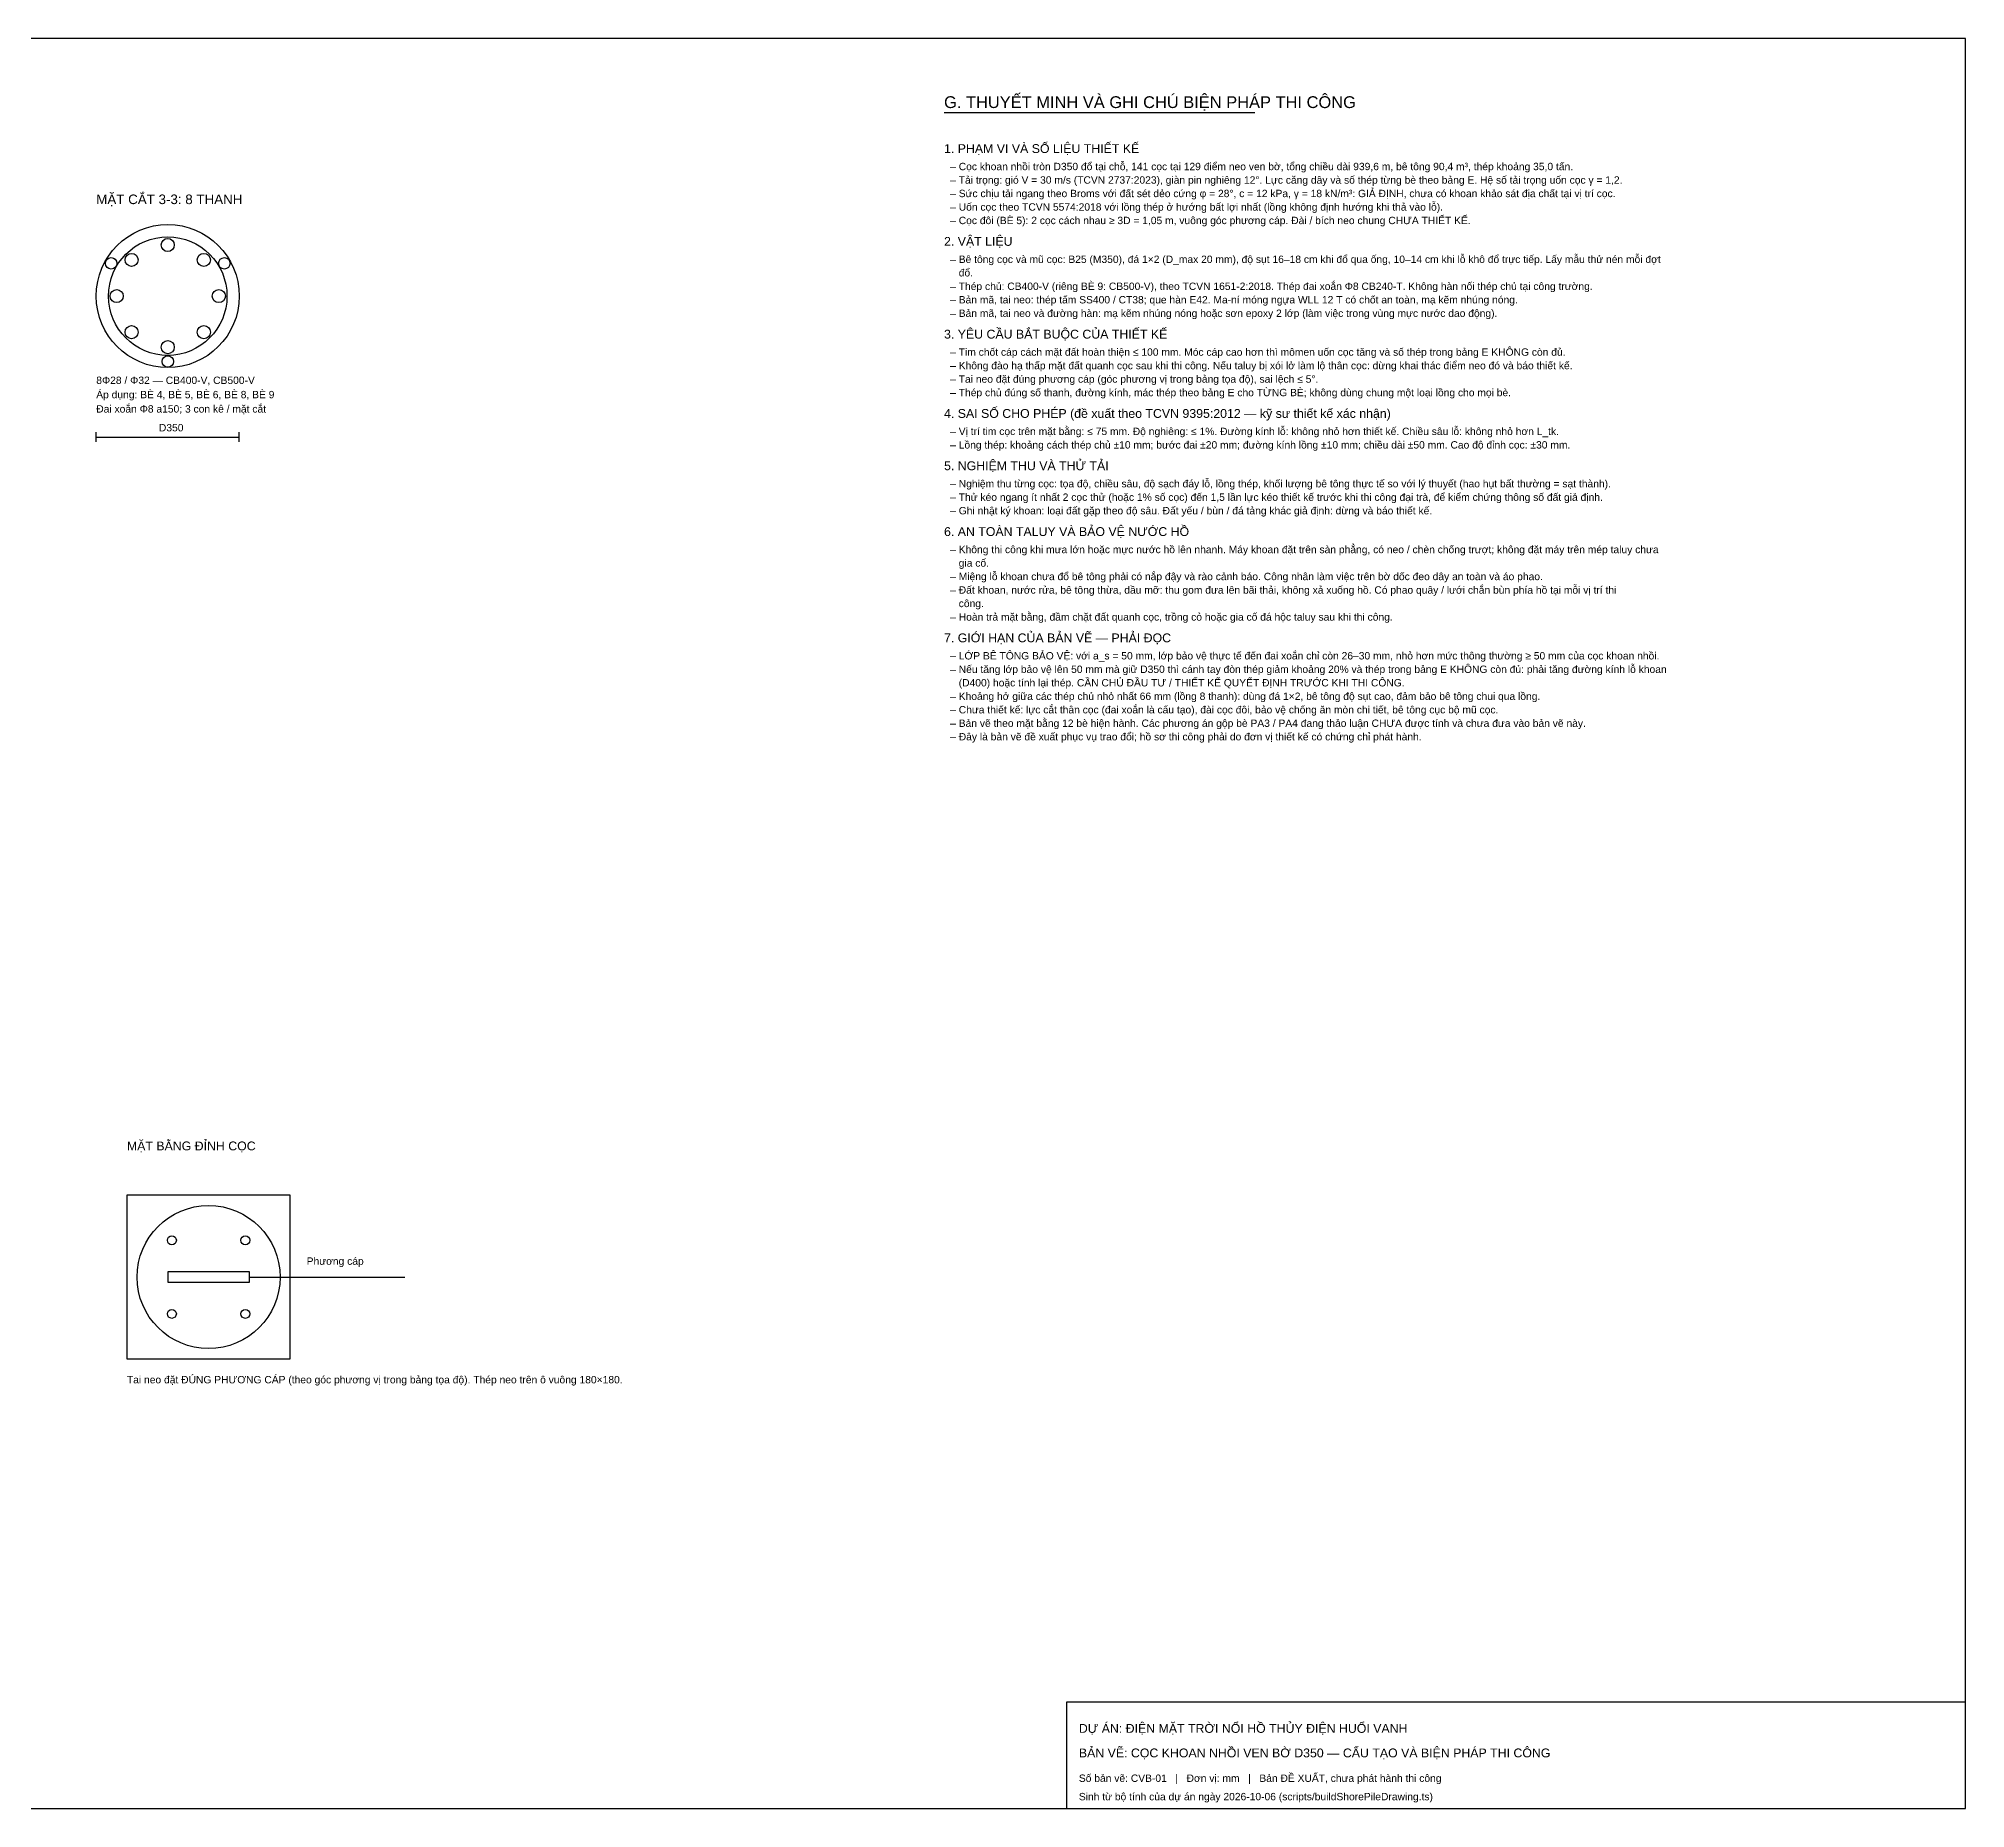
# Model space of a CAD drawing. Header units: millimetres. Extents: x -8500 to 105000, y -36500 to 6800.
# Drawn here: x 57837 to 105000, y -36500 to 6800 of the extents above; entities that cross this region are included whole.
import ezdxf

# ---------------------------------------------------------------- set-up
doc = ezdxf.new("R2010")
doc.units = ezdxf.units.MM
for name, color, linetype in [('CVB_00_KHUNG', 7, 'CONTINUOUS'), ('CVB_03_COC_BE_TONG', 8, 'CONTINUOUS'), ('CVB_04_COT_THEP', 1, 'CONTINUOUS'), ('CVB_05_BAN_MA_TAI_NEO', 6, 'CONTINUOUS'), ('CVB_06_CAP_BE', 3, 'CONTINUOUS'), ('CVB_07_KICH_THUOC', 2, 'CONTINUOUS'), ('CVB_08_GHI_CHU', 7, 'CONTINUOUS')]:
    doc.layers.add(name, color=color, linetype=linetype)
doc.styles.add('VN', font='arial.ttf')

msp = doc.modelspace()

# ---------------------------------------------------------------- linework, layer by layer
at = {"layer": 'CVB_00_KHUNG'}
for p, q in [((105000, 6800), (-8500, 6800)), ((105000, -36500), (105000, 6800)), ((105000, -33900), (83000, -33900)), ((83000, -33900), (83000, -36500)), ((105000, -36500), (105000, -33900)), ((-8500, -36500), (105000, -36500)), ((83000, -36500), (105000, -36500))]:
    msp.add_line(p, q, dxfattribs=at)
at = {"layer": 'CVB_03_COC_BE_TONG'}
for p, q in [((64000, -21500), (60000, -21500)), ((60000, -21500), (60000, -25500)), ((64000, -25500), (64000, -21500)), ((60000, -25500), (64000, -25500))]:
    msp.add_line(p, q, dxfattribs=at)
for centre in [(61000, 500), (62000, -23500)]:
    msp.add_circle(centre, 1750, dxfattribs=at)
at = {"layer": 'CVB_04_COT_THEP'}
for centre, radius in [((61000, 500), 1450), ((61000, 1750), 160), ((59614.359, 1300), 140), ((60116.117, 1383.883), 160), ((61883.883, 1383.883), 160), ((62385.641, 1300), 140), ((59750, 500), 160), ((62250, 500), 160), ((60116.117, -383.883), 160), ((61883.883, -383.883), 160), ((61000, -750), 160), ((61000, -1100), 140)]:
    msp.add_circle(centre, radius, dxfattribs=at)
at = {"layer": 'CVB_05_BAN_MA_TAI_NEO'}
for p, q in [((63000, -23375), (61000, -23375)), ((61000, -23375), (61000, -23625)), ((63000, -23625), (63000, -23375)), ((61000, -23625), (63000, -23625))]:
    msp.add_line(p, q, dxfattribs=at)
for centre in [(61100, -22600), (62900, -22600), (61100, -24400), (62900, -24400)]:
    msp.add_circle(centre, 110, dxfattribs=at)
at = {"layer": 'CVB_06_CAP_BE'}
msp.add_line((63000, -23500), (66800, -23500), dxfattribs=at)
at = {"layer": 'CVB_07_KICH_THUOC'}
for p, q in [((59250, -3070), (59250, -2830)), ((59250, -2950), (62750, -2950)), ((62750, -3070), (62750, -2830))]:
    msp.add_line(p, q, dxfattribs=at)
at = {"layer": 'CVB_08_GHI_CHU'}
msp.add_line((80000, 4990), (87603.2, 4990), dxfattribs=at)

# ---------------------------------------------------------------- texts
at = {"layer": 'CVB_00_KHUNG', "style": 'VN'}
for s, height, p in [('DỰ ÁN: ĐIỆN MẶT TRỜI NỔI HỒ THỦY ĐIỆN HUỔI VANH', 216, (83300, -34650)), ('BẢN VẼ: CỌC KHOAN NHỒI VEN BỜ D350 — CẤU TẠO VÀ BIỆN PHÁP THI CÔNG', 216, (83300, -35250)), ('Số bản vẽ: CVB-01   |   Đơn vị: mm   |   Bản ĐỀ XUẤT, chưa phát hành thi công', 180, (83300, -35850)), ('Sinh từ bộ tính của dự án ngày 2026-10-06 (scripts/buildShorePileDrawing.ts)', 180, (83300, -36300))]:
    msp.add_text(s, height=height, dxfattribs=at).set_placement(p)
at = {"layer": 'CVB_06_CAP_BE', "style": 'VN'}
msp.add_text('Phương cáp', height=180, dxfattribs=at).set_placement((64400, -23200))
at = {"layer": 'CVB_07_KICH_THUOC', "style": 'VN'}
msp.add_text('D350', height=180, dxfattribs=at).set_placement((60784, -2810))
at = {"layer": 'CVB_08_GHI_CHU', "style": 'VN'}
for s, height, p in [('G. THUYẾT MINH VÀ GHI CHÚ BIỆN PHÁP THI CÔNG', 288, (80000, 5100)), ('1. PHẠM VI VÀ SỐ LIỆU THIẾT KẾ', 216, (80000, 4000)), ('– Cọc khoan nhồi tròn D350 đổ tại chỗ, 141 cọc tại 129 điểm neo ven bờ, tổng chiều dài 939,6 m, bê tông 90,4 m³, thép khoảng 35,0 tấn.', 180, (80150, 3580)), ('– Tải trọng: gió V = 30 m/s (TCVN 2737:2023), giàn pin nghiêng 12°. Lực căng dây và số thép từng bè theo bảng E. Hệ số tải trọng uốn cọc γ = 1,2.', 180, (80150, 3250)), ('MẶT CẮT 3-3: 8 THANH', 234, (59250, 2750)), ('– Sức chịu tải ngang theo Broms với đất sét dẻo cứng φ = 28°, c = 12 kPa, γ = 18 kN/m³: GIẢ ĐỊNH, chưa có khoan khảo sát địa chất tại vị trí cọc.', 180, (80150, 2920)), ('– Uốn cọc theo TCVN 5574:2018 với lồng thép ở hướng bất lợi nhất (lồng không định hướng khi thả vào lỗ).', 180, (80150, 2590)), ('– Cọc đôi (BÈ 5): 2 cọc cách nhau ≥ 3D = 1,05 m, vuông góc phương cáp. Đài / bích neo chung CHƯA THIẾT KẾ.', 180, (80150, 2260)), ('2. VẬT LIỆU', 216, (80000, 1730)), ('– Bê tông cọc và mũ cọc: B25 (M350), đá 1×2 (D_max 20 mm), độ sụt 16–18 cm khi đổ qua ống, 10–14 cm khi lỗ khô đổ trực tiếp. Lấy mẫu thử nén mỗi đợt', 180, (80150, 1310)), ('   đổ.', 180, (80150, 980)), ('– Thép chủ: CB400-V (riêng BÈ 9: CB500-V), theo TCVN 1651-2:2018. Thép đai xoắn Φ8 CB240-T. Không hàn nối thép chủ tại công trường.', 180, (80150, 650)), ('– Bản mã, tai neo: thép tấm SS400 / CT38; que hàn E42. Ma-ní móng ngựa WLL 12 T có chốt an toàn, mạ kẽm nhúng nóng.', 180, (80150, 320)), ('– Bản mã, tai neo và đường hàn: mạ kẽm nhúng nóng hoặc sơn epoxy 2 lớp (làm việc trong vùng mực nước dao động).', 180, (80150, -10)), ('3. YÊU CẦU BẮT BUỘC CỦA THIẾT KẾ', 216, (80000, -540)), ('– Tim chốt cáp cách mặt đất hoàn thiện ≤ 100 mm. Móc cáp cao hơn thì mômen uốn cọc tăng và số thép trong bảng E KHÔNG còn đủ.', 180, (80150, -960)), ('– Không đào hạ thấp mặt đất quanh cọc sau khi thi công. Nếu taluy bị xói lở làm lộ thân cọc: dừng khai thác điểm neo đó và báo thiết kế.', 180, (80150, -1290)), ('Áp dụng: BÈ 4, BÈ 5, BÈ 6, BÈ 8, BÈ 9', 180, (59250, -2000)), ('8Φ28 / Φ32 — CB400-V, CB500-V', 180, (59250, -1650)), ('– Tai neo đặt đúng phương cáp (góc phương vị trong bảng tọa độ), sai lệch ≤ 5°.', 180, (80150, -1620)), ('– Thép chủ đúng số thanh, đường kính, mác thép theo bảng E cho TỪNG BÈ; không dùng chung một loại lồng cho mọi bè.', 180, (80150, -1950)), ('Đai xoắn Φ8 a150; 3 con kê / mặt cắt', 180, (59250, -2350)), ('4. SAI SỐ CHO PHÉP (đề xuất theo TCVN 9395:2012 — kỹ sư thiết kế xác nhận)', 216, (80000, -2480)), ('– Vị trí tim cọc trên mặt bằng: ≤ 75 mm. Độ nghiêng: ≤ 1%. Đường kính lỗ: không nhỏ hơn thiết kế. Chiều sâu lỗ: không nhỏ hơn L_tk.', 180, (80150, -2900)), ('– Lồng thép: khoảng cách thép chủ ±10 mm; bước đai ±20 mm; đường kính lồng ±10 mm; chiều dài ±50 mm. Cao độ đỉnh cọc: ±30 mm.', 180, (80150, -3230)), ('5. NGHIỆM THU VÀ THỬ TẢI', 216, (80000, -3760)), ('– Nghiệm thu từng cọc: tọa độ, chiều sâu, độ sạch đáy lỗ, lồng thép, khối lượng bê tông thực tế so với lý thuyết (hao hụt bất thường = sạt thành).', 180, (80150, -4180)), ('– Thử kéo ngang ít nhất 2 cọc thử (hoặc 1% số cọc) đến 1,5 lần lực kéo thiết kế trước khi thi công đại trà, để kiểm chứng thông số đất giả định.', 180, (80150, -4510)), ('– Ghi nhật ký khoan: loại đất gặp theo độ sâu. Đất yếu / bùn / đá tảng khác giả định: dừng và báo thiết kế.', 180, (80150, -4840)), ('6. AN TOÀN TALUY VÀ BẢO VỆ NƯỚC HỒ', 216, (80000, -5370)), ('– Không thi công khi mưa lớn hoặc mực nước hồ lên nhanh. Máy khoan đặt trên sàn phẳng, có neo / chèn chống trượt; không đặt máy trên mép taluy chưa', 180, (80150, -5790)), ('   gia cố.', 180, (80150, -6120)), ('– Miệng lỗ khoan chưa đổ bê tông phải có nắp đậy và rào cảnh báo. Công nhân làm việc trên bờ dốc đeo dây an toàn và áo phao.', 180, (80150, -6450)), ('– Đất khoan, nước rửa, bê tông thừa, dầu mỡ: thu gom đưa lên bãi thải, không xả xuống hồ. Có phao quây / lưới chắn bùn phía hồ tại mỗi vị trí thi', 180, (80150, -6780)), ('   công.', 180, (80150, -7110)), ('– Hoàn trả mặt bằng, đầm chặt đất quanh cọc, trồng cỏ hoặc gia cố đá hộc taluy sau khi thi công.', 180, (80150, -7440)), ('7. GIỚI HẠN CỦA BẢN VẼ — PHẢI ĐỌC', 216, (80000, -7970)), ('– LỚP BÊ TÔNG BẢO VỆ: với a_s = 50 mm, lớp bảo vệ thực tế đến đai xoắn chỉ còn 26–30 mm, nhỏ hơn mức thông thường ≥ 50 mm của cọc khoan nhồi.', 180, (80150, -8390)), ('– Nếu tăng lớp bảo vệ lên 50 mm mà giữ D350 thì cánh tay đòn thép giảm khoảng 20% và thép trong bảng E KHÔNG còn đủ: phải tăng đường kính lỗ khoan', 180, (80150, -8720)), ('   (D400) hoặc tính lại thép. CẦN CHỦ ĐẦU TƯ / THIẾT KẾ QUYẾT ĐỊNH TRƯỚC KHI THI CÔNG.', 180, (80150, -9050)), ('– Khoảng hở giữa các thép chủ nhỏ nhất 66 mm (lồng 8 thanh): dùng đá 1×2, bê tông độ sụt cao, đảm bảo bê tông chui qua lồng.', 180, (80150, -9380)), ('– Chưa thiết kế: lực cắt thân cọc (đai xoắn là cấu tạo), đài cọc đôi, bảo vệ chống ăn mòn chi tiết, bê tông cục bộ mũ cọc.', 180, (80150, -9710)), ('– Bản vẽ theo mặt bằng 12 bè hiện hành. Các phương án gộp bè PA3 / PA4 đang thảo luận CHƯA được tính và chưa đưa vào bản vẽ này.', 180, (80150, -10040)), ('– Đây là bản vẽ đề xuất phục vụ trao đổi; hồ sơ thi công phải do đơn vị thiết kế có chứng chỉ phát hành.', 180, (80150, -10370)), ('MẶT BẰNG ĐỈNH CỌC', 216, (60000, -20400)), ('Tai neo đặt ĐÚNG PHƯƠNG CÁP (theo góc phương vị trong bảng tọa độ). Thép neo trên ô vuông 180×180.', 180, (60000, -26100))]:
    msp.add_text(s, height=height, dxfattribs=at).set_placement(p)

doc.saveas('drawing.dxf')
